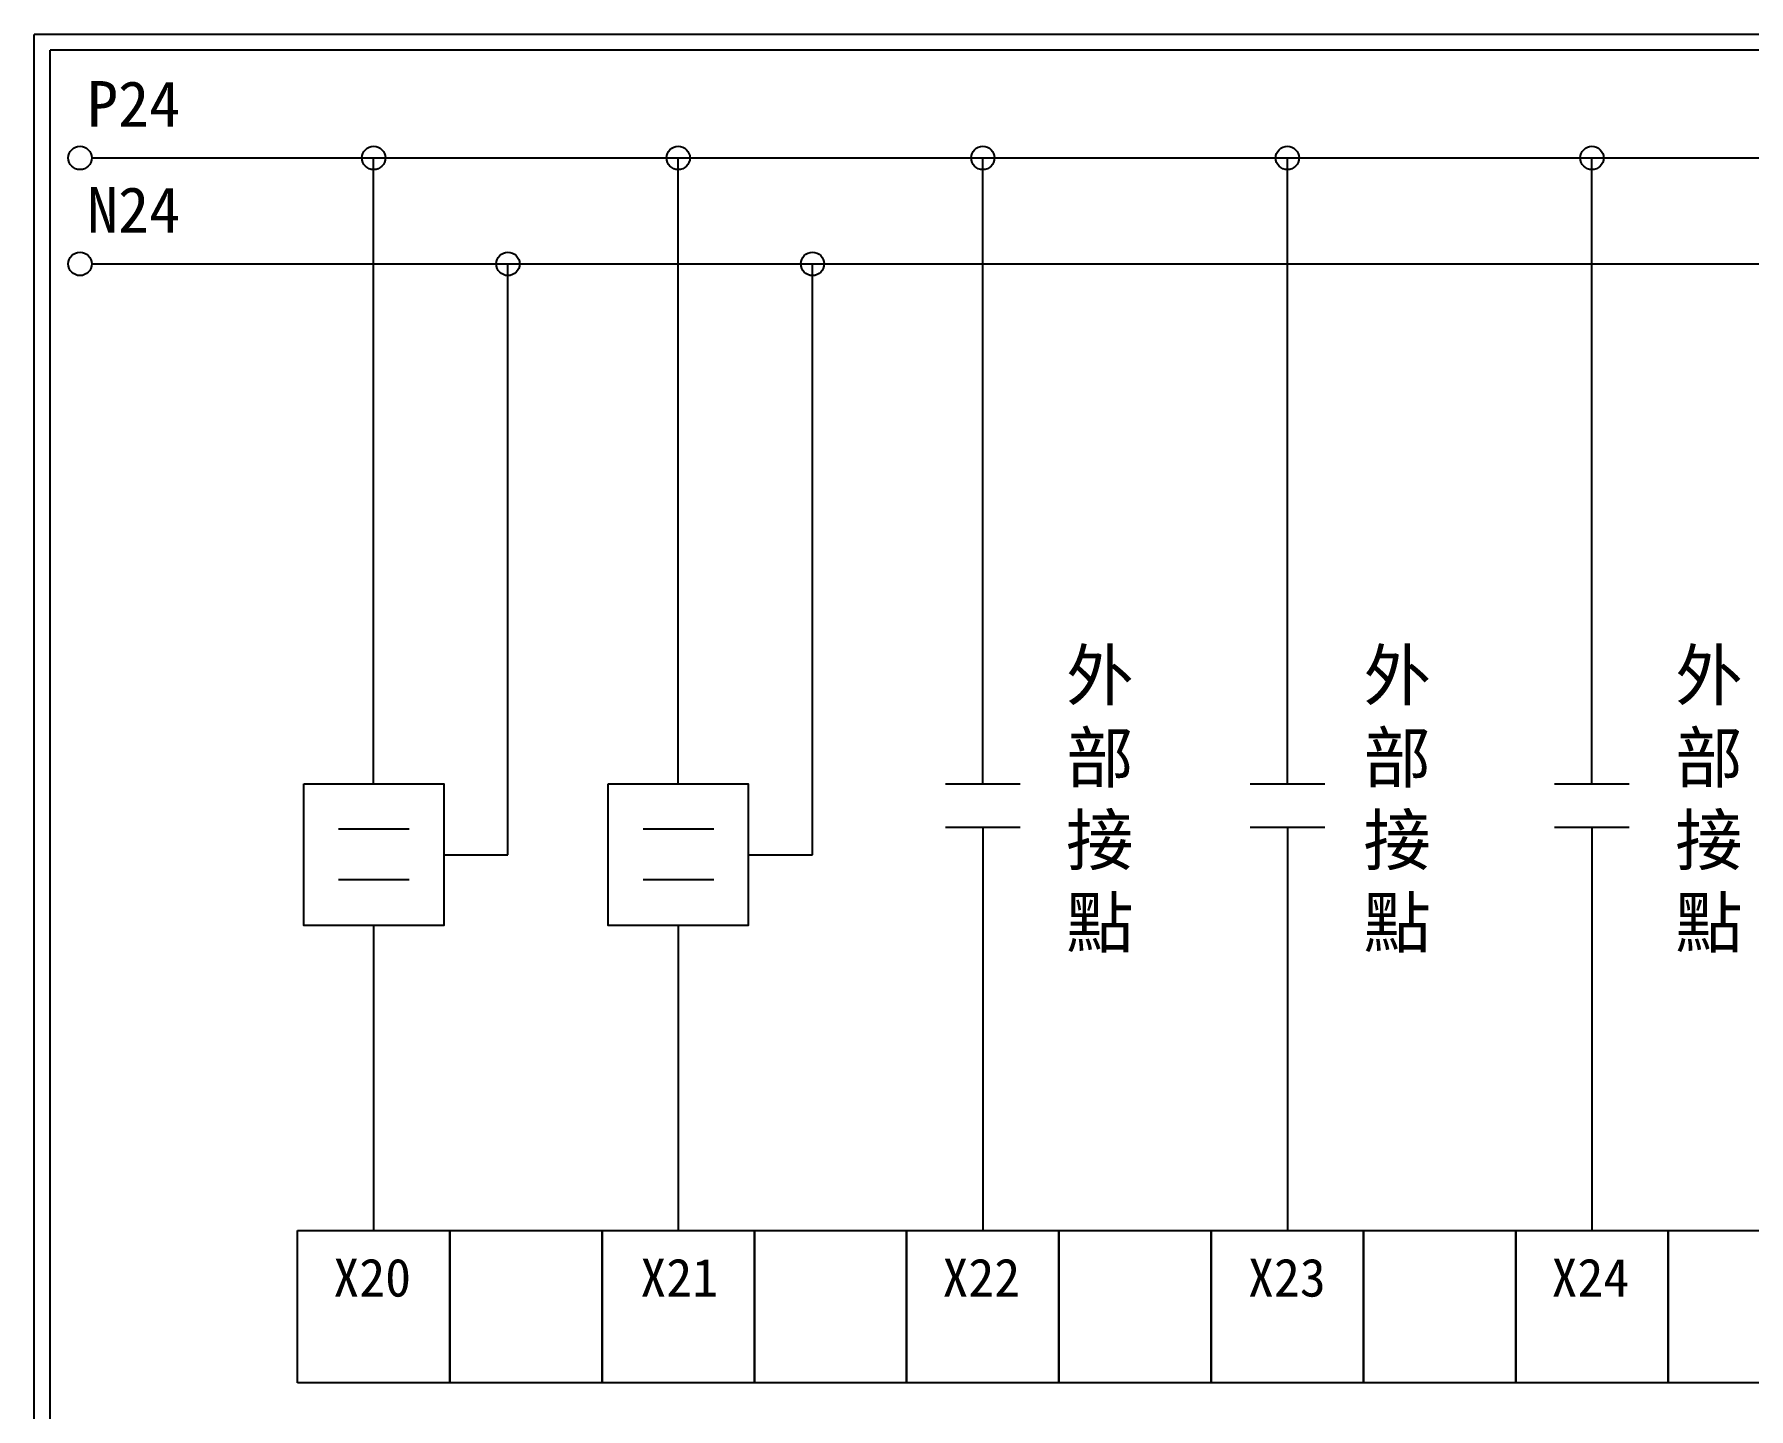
# Model space of a CAD drawing. Extents: x 275 to 562, y 265 to 469.
# Drawn here: x 274.9 to 410, y 360.6 to 468.9 of the extents above; entities that cross this region are included whole.
import ezdxf

# ---------------------------------------------------------------- set-up
doc = ezdxf.new("R2010")
doc.units = 0
doc.layers.get('0').update_dxf_attribs({"linetype": 'CONTINUOUS'})
doc.layers.add('圖框層', color=7, linetype='CONTINUOUS')
doc.layers.add('標尺寸層', color=3, linetype='CONTINUOUS')
doc.styles.add('CNS', font='romanc.shx', dxfattribs={"bigfont": 'chineset.shx'})
doc.styles.add('STSL', font='kaiu.ttf')

msp = doc.modelspace()

# ---------------------------------------------------------------- linework, layer by layer
at = {"color": 7}
for p, q in [((312.22, 404.26), (312.22, 450.82)), ((336.22, 404.26), (336.22, 450.82)), ((307.16, 404.26), (312.22, 404.26)), ((331.16, 404.26), (336.22, 404.26))]:
    msp.add_line(p, q, dxfattribs=at)
for points in [[(296.13, 409.84), (307.16, 409.84), (307.16, 398.68), (296.13, 398.68)], [(320.13, 409.84), (331.16, 409.84), (331.16, 398.68), (320.13, 398.68)]]:
    msp.add_lwpolyline(points, close=True, dxfattribs=at)
at = {"layer": '圖框層', "color": 7}
for p, q in [((561.9, 468.91), (274.9, 468.91)), ((274.9, 264.95), (274.9, 468.91)), ((560.65, 467.66), (276.15, 467.66)), ((276.15, 266.2), (276.15, 467.66))]:
    msp.add_line(p, q, dxfattribs=at)
at = {"layer": '標尺寸層', "color": 7}
for p, q in [((279.42, 459.17), (557.02, 459.17)), ((301.64, 409.84), (301.64, 459.17)), ((325.64, 409.84), (325.64, 459.17)), ((349.64, 409.84), (349.64, 459.17)), ((373.64, 409.84), (373.64, 459.17)), ((397.64, 409.84), (397.64, 459.17)), ((279.42, 450.82), (557.02, 450.82)), ((346.7, 409.84), (349.64, 409.84)), ((349.64, 409.84), (352.58, 409.84)), ((370.7, 409.84), (373.64, 409.84)), ((373.64, 409.84), (376.58, 409.84)), ((394.7, 409.84), (397.64, 409.84)), ((397.64, 409.84), (400.58, 409.84)), ((298.88, 406.29), (304.45, 406.29)), ((322.88, 406.29), (328.45, 406.29)), ((346.7, 406.43), (349.64, 406.43)), ((349.64, 406.43), (349.64, 374.64)), ((349.64, 406.43), (352.58, 406.43)), ((370.7, 406.43), (373.64, 406.43)), ((373.64, 406.43), (373.64, 374.64)), ((373.64, 406.43), (376.58, 406.43)), ((394.7, 406.43), (397.64, 406.43)), ((397.64, 406.43), (397.64, 374.64)), ((397.64, 406.43), (400.58, 406.43)), ((298.88, 402.32), (304.45, 402.32)), ((322.88, 402.32), (328.45, 402.32)), ((301.64, 398.68), (301.64, 374.64)), ((325.64, 398.68), (325.64, 374.64)), ((295.64, 374.64), (307.64, 374.64)), ((295.64, 362.64), (295.64, 374.64)), ((307.64, 374.64), (307.64, 362.64)), ((307.64, 374.64), (319.64, 374.64)), ((307.64, 362.64), (307.64, 374.64)), ((319.64, 374.64), (319.64, 362.64)), ((319.64, 374.64), (331.64, 374.64)), ((319.64, 362.64), (319.64, 374.64)), ((331.64, 374.64), (331.64, 362.64)), ((331.64, 374.64), (343.64, 374.64)), ((331.64, 362.64), (331.64, 374.64)), ((343.64, 374.64), (343.64, 362.64)), ((343.64, 374.64), (355.64, 374.64)), ((343.64, 362.64), (343.64, 374.64)), ((355.64, 374.64), (355.64, 362.64)), ((355.64, 374.64), (367.64, 374.64)), ((355.64, 362.64), (355.64, 374.64)), ((367.64, 374.64), (367.64, 362.64)), ((367.64, 374.64), (379.64, 374.64)), ((367.64, 362.64), (367.64, 374.64)), ((379.64, 374.64), (379.64, 362.64)), ((379.64, 374.64), (391.64, 374.64)), ((379.64, 362.64), (379.64, 374.64)), ((391.64, 374.64), (391.64, 362.64)), ((391.64, 374.64), (403.64, 374.64)), ((391.64, 362.64), (391.64, 374.64)), ((403.64, 374.64), (403.64, 362.64)), ((403.64, 374.64), (415.64, 374.64)), ((403.64, 362.64), (403.64, 374.64)), ((307.64, 362.64), (295.64, 362.64)), ((319.64, 362.64), (307.64, 362.64)), ((331.64, 362.64), (319.64, 362.64)), ((343.64, 362.64), (331.64, 362.64)), ((355.64, 362.64), (343.64, 362.64)), ((367.64, 362.64), (355.64, 362.64)), ((379.64, 362.64), (367.64, 362.64)), ((391.64, 362.64), (379.64, 362.64)), ((403.64, 362.64), (391.64, 362.64)), ((415.64, 362.64), (403.64, 362.64))]:
    msp.add_line(p, q, dxfattribs=at)
for centre in [(278.5, 459.17), (301.64, 459.17), (325.64, 459.17), (349.64, 459.17), (373.64, 459.17), (397.64, 459.17), (278.5, 450.82), (312.22, 450.82), (336.22, 450.82)]:
    msp.add_circle(centre, 0.92, dxfattribs=at)

# ---------------------------------------------------------------- texts
at = {"layer": '圖框層', "color": 7, "style": 'STSL'}
for s, p in [('P24', (279.05, 461.63)), ('N24', (279.05, 453.28))]:
    msp.add_text(s, height=3.6, dxfattribs=at).set_placement(p)
at = {"layer": '標尺寸層', "color": 7, "char_height": 3.9, "width": 4.9608, "attachment_point": 1, "style": 'CNS'}
for insert in [(356.2, 420.36), (379.63, 420.36), (404.2, 420.36)]:
    msp.add_mtext('{\\fDFKai-SB|b0|i0|c136|p65;外部接點}', dxfattribs=dict(at, insert=insert))
at = {"layer": '標尺寸層', "color": 7, "char_height": 3, "attachment_point": 1, "style": 'CNS'}
for s, insert in [('\\pi2.734;{\\fMingLiU|b0|i0|c136|p49;X20}', (295.73, 372.44)), ('\\pi2.9259;{\\fMingLiU|b0|i0|c136|p49;X21}', (319.73, 372.44)), ('\\pi2.7318;{\\fMingLiU|b0|i0|c136|p49;X22}', (343.73, 372.44)), ('\\pi2.8103;{\\fMingLiU|b0|i0|c136|p49;X23}', (367.73, 372.44)), ('\\pi2.7253;{\\fMingLiU|b0|i0|c136|p49;X24}', (391.73, 372.44))]:
    msp.add_mtext_dynamic_manual_height_columns(s, width=12, gutter_width=32.5, heights=[8.35], dxfattribs=dict(at, insert=insert))

doc.saveas('drawing.dxf')
